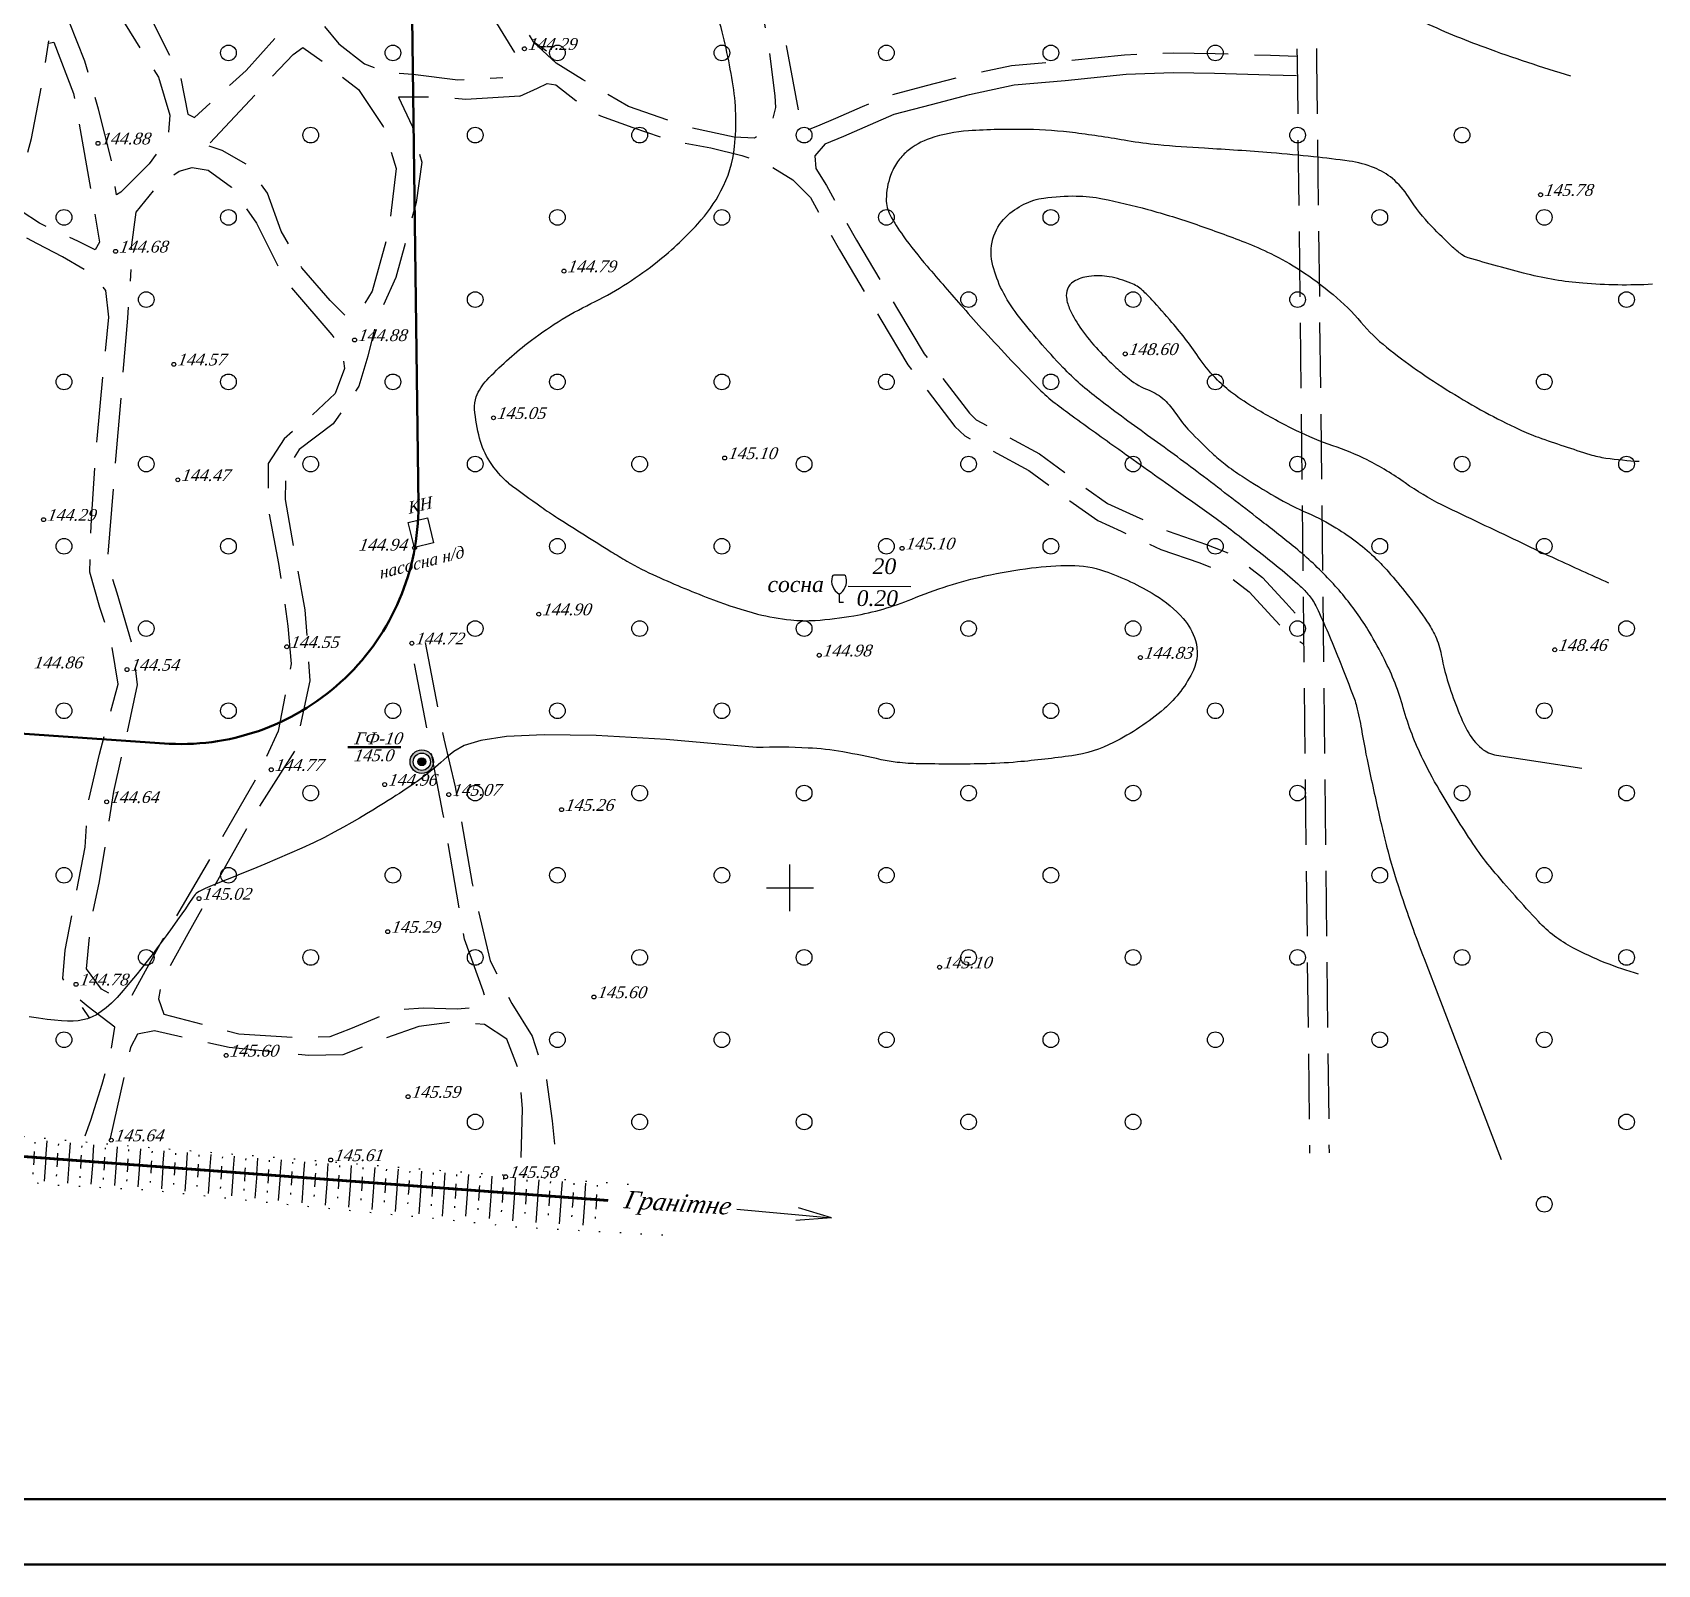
# Model space of a CAD drawing. Header units: millimetres. Extents: x 1400 to 4853, y -623 to 1865.
# Drawn here: x 2962.3 to 3086.8, y 1261.5 to 1378.8 of the extents above; entities that cross this region are included whole.
import ezdxf

# ---------------------------------------------------------------- set-up
doc = ezdxf.new("R2010")
doc.units = ezdxf.units.MM
doc.set_wipeout_variables(frame=1)
for name, pattern in [('ADOT1', [1.6, 0.1, -1.5]), ('AHIDDEN2', [3, 1.5, -1.5]), ('AHIDDEN4', [7, 5, -2])]:
    doc.linetypes.add(name, pattern=pattern)
for name, color, linetype in [('01_Завод', 7, 'Continuous'), ('CONT-MNR', 7, 'Continuous'), ('жел_дор', 7, 'Continuous'), ('кресты', 7, 'Continuous'), ('ПИКЕТЫ', 7, 'Continuous'), ('проы', 7, 'Continuous'), ('РАСТИТ', 7, 'Continuous'), ('РЕЛЬЕФ', 7, 'Continuous'), ('Скважины', 7, 'Continuous'), ('СІТУАЦІЯ', 7, 'Continuous')]:
    doc.layers.add(name, color=color, linetype=linetype)
doc.styles.add('grad', font='timesi.ttf')
doc.styles.add('universw', font='timesi.ttf', dxfattribs={"oblique": 10})

# ---------------------------------------------------------------- blocks, each defined once
blk = doc.blocks.new('372')
blk.add_circle((0, 0), 1)
blk = doc.blocks.new('368')
at = {"color": 0, "linetype": 'Continuous'}
blk.add_blockref('372', (0, 0), dxfattribs=at)
blk = doc.blocks.new('A$C232C0E02')
at = {"layer": 'СІТУАЦІЯ', "color": 0, "linetype": 'Continuous', "flags": 128}
for points in [[(0, 2.48), (9.1, 3.17)], [(24.13, 0.28), (0, 2.48), (8.41, 0)]]:
    blk.add_lwpolyline(points, dxfattribs=at)
blk = doc.blocks.new('A$C0DFD615A')
at = {"layer": 'Скважины', "linetype": 'Continuous'}
h = blk.add_hatch(color=6, dxfattribs=at)
h.paths.add_polyline_path([(-3, 0, 1), (3, 0, 1)])
h.paths.add_polyline_path([(2.2, 0, -1), (-2.2, 0, -1)], flags=16)
at = {"layer": 'Скважины', "linetype": 'Continuous', "lineweight": 50}
h = blk.add_hatch(color=6, dxfattribs=at)
edge = h.paths.add_edge_path()
edge.add_arc((0, 0), 1, 0, 360)
at = {"layer": 'Скважины', "color": 0, "linetype": 'Continuous'}
for radius in [3, 2.2, 1]:
    blk.add_circle((0, 0), radius, dxfattribs=at)
blk = doc.blocks.new('390_2')
at = {"color": 0, "linetype": 'Continuous', "lineweight": 0}
blk.add_wipeout([(0.56, -0.02), (0.56, 0.02), (0.02, 0.02), (0.02, 1.02), (0.15, 1.11), (0.31, 1.24), (0.46, 1.38), (0.62, 1.58), (0.73, 1.77), (0.84, 2), (0.9, 2.21), (0.95, 2.44), (0.96, 2.61), (0.96, 2.86), (0.94, 3.01), (0.89, 3.24), (0.86, 3.33), (0.82, 3.39), (0.77, 3.44), (0.7, 3.46), (-0.38, 3.46), (-0.69, 3.46), (-0.8, 3.42), (-0.85, 3.37), (-0.89, 3.28), (-0.93, 3.11), (-0.96, 2.93), (-0.97, 2.66), (-0.95, 2.39), (-0.91, 2.19), (-0.85, 2.03), (-0.78, 1.85), (-0.67, 1.65), (-0.56, 1.5), (-0.45, 1.37), (-0.28, 1.21), (-0.13, 1.09), (-0.02, 1.02), (-0.02, -0.02)], dxfattribs=at)
at = {"color": 0, "linetype": 'Continuous'}
blk.add_lwpolyline([(0.89, 3.12), (0.86, 3.28, 0.283123), (0.7, 3.44), (-0.69, 3.44, 0.301637), (-0.87, 3.28, 0.346308), (0, 1.03, 0.325277)], format="xyb", close=True, dxfattribs=at)
blk.add_lwpolyline([(0, 1.03), (0, 0), (0.54, 0)], dxfattribs=at)

msp = doc.modelspace()

# ---------------------------------------------------------------- linework, layer by layer
at = {"lineweight": 50}
for points in [[(3351.713, 1865.4673), (3351.713, 1261.4673), (2485.713, 1261.4673), (2485.713, 1865.4673)], [(3346.713, 1860.4673), (3346.713, 1266.4673), (2505.713, 1266.4673), (2505.713, 1860.4673)]]:
    msp.add_lwpolyline(points, close=True, dxfattribs=at)
at = {"color": 7, "linetype": 'Continuous', "lineweight": 50, "flags": 128}
msp.add_lwpolyline([(3022.8806, 1516.821), (3008.7078, 1473.7954), (2991.3424, 1385.8815), (2991.9063, 1342.6075), (2991.9063, 1342.6075, -0.42950611), (2972.8201, 1324.3423), (2896.8223, 1329.5967), (2840.9623, 1333.2267), (2758.0423, 1339.7067), (2692.7023, 1344.9267)], format="xyb", dxfattribs=at)
at = {"layer": '01_Завод', "color": 250, "linetype": 'AHIDDEN4', "flags": 128}
for points in [[(3058.2226, 1468.5847), (3058.3598, 1454.2533), (3058.5903, 1439.0532), (3058.7266, 1416.1742), (3059.0546, 1387.1029), (3059.2128, 1376.6467), (3060.1623, 1292.9921)], [(3059.7225, 1468.5991), (3059.8597, 1454.2719), (3060.0902, 1439.0691), (3060.2265, 1416.1871), (3060.5545, 1387.1228), (3060.7127, 1376.6666), (3061.6622, 1293.0091)], [(3007.2962, 1401.5716), (3007.2952, 1400.888), (3008.1357, 1399.88), (3008.8829, 1398.9839), (3010.8628, 1397.2666), (3013.0668, 1394.7839), (3015.9927, 1391.1676), (3017.6269, 1389.1477), (3018.4547, 1387.3246), (3018.962, 1385.4306), (3019.4874, 1380.8099), (3020.5904, 1375.1053), (3021.0321, 1372.6269), (3021.2091, 1371.6341), (3021.5942, 1371.3368), (3022.5061, 1371.6854), (3023.889, 1372.2804), (3025.9286, 1373.158), (3027.8673, 1373.9921), (3030.8174, 1374.7706), (3033.7614, 1375.5476), (3037.3229, 1376.3131), (3041.3069, 1376.6423), (3046.0015, 1377.1321), (3049.7094, 1377.2726), (3052.9268, 1377.2218), (3057.1819, 1377.0903), (3059.2071, 1377.0278)], [(3004.7274, 1398.6822), (3005.2335, 1399.1199), (3006.265, 1399.1514), (3008.3258, 1397.7047), (3011.1077, 1394.9044), (3015.8554, 1389.2796), (3016.7158, 1387.6105), (3017.2472, 1385.5874), (3017.7467, 1383.2786), (3018.7066, 1377.8423), (3019.197, 1373.9849), (3019.2558, 1373.0978), (3018.9586, 1371.8652), (3018.4, 1371.1996), (3017.6373, 1370.7379), (3016.0796, 1370.8131), (3012.6314, 1371.5646), (3007.9837, 1373.1597), (3004.4597, 1375.2382), (3002.4565, 1376.4876), (3000.6549, 1378.1569)], [(2999.6691, 1373.9457), (3001.0169, 1374.5778), (3001.7657, 1374.929), (3002.4336, 1374.8285), (3003.9535, 1373.634), (3005.8423, 1372.4394), (3008.3362, 1371.5546), (3011.2524, 1370.5626), (3014.2946, 1370.0074), (3016.6729, 1369.4228), (3018.5148, 1368.8135), (3020.5903, 1367.5561), (3021.9432, 1366.1957), (3024.1522, 1362.1754), (3027.3222, 1356.8575), (3029.3972, 1353.3763), (3032.985, 1348.6602), (3033.7482, 1347.9303), (3038.6686, 1345.286), (3041.8141, 1342.9472), (3043.9429, 1341.4422), (3045.7434, 1340.6214), (3048.783, 1339.2358), (3051.7609, 1338.2064), (3053.6446, 1337.4594), (3055.5479, 1335.9733), (3057.2728, 1334.091), (3058.2689, 1333.004), (3059.7199, 1331.9709)], [(3023.0706, 1370.2954), (3022.2774, 1369.3961), (3022.3351, 1368.416), (3023.1559, 1367.1035), (3025.4542, 1362.9208), (3028.6106, 1357.6255), (3030.6423, 1354.2171), (3034.1072, 1349.6625), (3034.6377, 1349.1552), (3039.4755, 1346.5553), (3042.6947, 1344.1617), (3044.6935, 1342.7485), (3046.3656, 1341.9863), (3049.3403, 1340.6302), (3052.2826, 1339.6132), (3054.3979, 1338.7743), (3056.5694, 1337.0788), (3058.3787, 1335.1044), (3059.2678, 1334.1341), (3059.6988, 1333.8272)]]:
    msp.add_lwpolyline(points, dxfattribs=at)
at = {"layer": '01_Завод', "color": 250, "linetype": 'Continuous', "flags": 128}
msp.add_lwpolyline([(3023.0706, 1370.2954), (3024.4818, 1370.9025), (3026.5215, 1371.7801), (3028.3578, 1372.5702), (3031.2001, 1373.3203), (3034.1106, 1374.0884), (3037.5432, 1374.8262), (3041.4465, 1375.1487), (3046.1078, 1375.635), (3049.726, 1375.7721), (3052.8918, 1375.7222), (3057.1356, 1375.591), (3059.1607, 1375.5285)], dxfattribs=at)
at = {"layer": 'CONT-MNR', "color": 30, "linetype": 'Continuous', "flags": 128}
for points in [[(2998.8106, 1344.3009, -0.06964728), (2997.3771, 1345.9622, -0.07851882), (2996.5893, 1347.7447, -0.04491636), (2996.2061, 1349.9816, -0.10908417), (2996.3354, 1350.9165, -0.10219152), (2997.1407, 1352.2054, -0.03644697), (3000.2708, 1355.0397, -0.05279579), (3005.1154, 1358.0602, 0.05280627), (3009.959, 1361.0801, 0.04200081), (3013.3114, 1364.1843, 0.06266107), (3015.0814, 1366.6916, 0.0962945), (3016.1227, 1370.0872, 0.06843527), (3015.968, 1375.0596, 0.02609042), (3014.8286, 1380.1565, 0.02513517)], [(3068.7092, 1379.7258, 0.02061885), (3073.5863, 1377.701, 0.01571158), (3080.1614, 1375.5159)], [(3086.4494, 1359.5407, -0.0334372), (3081.102, 1359.6227, -0.04153995), (3076.8532, 1360.3312, -0.01013853), (3072.3134, 1361.5804, -0.08540444), (3071.8088, 1361.8299, -0.03115432), (3071.1296, 1362.3926, -0.01226635), (3069.5365, 1363.9645, -0.05099758), (3067.7527, 1366.2363, 0.07892517), (3066.5158, 1367.643, 0.07725222), (3065.1386, 1368.4644, 0.06181275), (3063.2062, 1368.9788, 0.00768782), (3060.4798, 1369.3111, 0.00645613), (3057.2234, 1369.6148, 0.00606072), (3052.1094, 1369.963, -0.00873048), (3048.5605, 1370.2236, -0.02080276), (3046.2226, 1370.5349, 0.01215347), (3042.2318, 1371.1367, 0.02651749), (3038.564, 1371.4025, 0.02151609), (3034.0341, 1371.2951, 0.06435674), (3031.116, 1370.7179, 0.09368228), (3029.325, 1369.7146, 0.06876832), (3028.6009, 1368.9152, 0.06310325), (3028.0662, 1367.8695, 0.08454276), (3027.7402, 1366.0571, 0.12632339), (3028.0382, 1364.8502, 0.03298359), (3029.0342, 1363.2592, 0.0209256), (3030.8635, 1360.9363, 0.00284375), (3033.6227, 1357.7561, 0.00489107), (3035.2554, 1355.9321, 0.00973775), (3039.433, 1351.5311, 0.03590122), (3040.6716, 1350.4443, 0.00508568), (3041.9744, 1349.4779, 0.00187037), (3045.5527, 1346.8999, 0.00198646), (3049.9517, 1343.7817, -0.00302757), (3052.8337, 1341.7299, -0.00976985), (3054.3236, 1340.6106, -0.00402909), (3057.8597, 1337.7982, -0.01586152), (3059.4589, 1336.419, -0.03455133), (3060.1262, 1335.7145, -0.06248369), (3060.7045, 1334.8012, -0.01558716), (3062.4193, 1330.8392, -0.00480288), (3063.6071, 1327.7558, -0.02812997), (3063.7749, 1327.2167, -0.01990761), (3064.1414, 1325.4611, 0.01139489), (3064.7292, 1322.3842, 0.00306322), (3065.6484, 1318.2284, 0.00734885), (3066.0676, 1316.5044, 0.01718517), (3067.084, 1313.0677, 0.01118858), (3068.9418, 1307.887), (3072.7104, 1298.0744), (3074.8528, 1292.4961)], [(3085.3768, 1306.693, -0.05150787), (3080.3412, 1308.7119, -0.08431928), (3077.6962, 1310.733, -0.01175182), (3074.1752, 1314.6945, -0.02823414), (3072.8452, 1316.4563, -0.0131173), (3070.3175, 1320.4528, -0.02043238), (3068.8701, 1323.1222, -0.04520728), (3067.3517, 1327.0881, 0.04822573), (3065.9056, 1330.7982, 0.01685176), (3064.7528, 1332.8996, 0.02256978), (3063.771, 1334.3963, 0.03406131), (3061.5508, 1337.0656, 0.03303946), (3058.9146, 1339.4864, 0.00430894), (3056.3559, 1341.506, 0.00258497), (3052.0447, 1344.8133, 0.00675253), (3048.0147, 1347.787, -0.00682179), (3044.026, 1350.731, -0.03895695), (3041.2781, 1353.1772, -0.02671507), (3037.7752, 1357.2349, -0.04874599), (3036.6137, 1359.0822, -0.05291657), (3035.9087, 1360.9656, -0.1287571), (3035.9163, 1363.0187, -0.13618768), (3036.9003, 1364.6963, -0.07669796), (3038.2913, 1365.682, -0.0819724), (3039.8167, 1366.1536, -0.03732213), (3042.3008, 1366.3069, -0.04605744), (3044.3079, 1366.0953, -0.01759749), (3047.7685, 1365.2767, -0.01585236), (3051.5405, 1364.1134, -0.01057616), (3055.2093, 1362.7658, -0.01905387), (3057.1983, 1361.8983, -0.03318605), (3059.4492, 1360.6223, -0.0272605), (3061.9812, 1358.7505, -0.0453873), (3064.1021, 1356.6449, 0.0494738), (3066.0642, 1354.7284, 0.0156871), (3068.3733, 1352.9969, 0.01459189), (3070.9637, 1351.2892, 0.01384068), (3073.6095, 1349.7532, 0.01450472), (3076.2132, 1348.4329, 0.02488203), (3077.7036, 1347.8193, 0.0096669), (3081.6377, 1346.5093, 0.04117724), (3082.8735, 1346.2331, 0.02028372), (3085.429, 1345.9846)], [(3083.0959, 1336.658, -0.00209778), (3079.0184, 1338.5034, -0.00393153), (3076.8548, 1339.5143, -0.00038967), (3071.1299, 1342.2495, -0.00265862), (3070.2933, 1342.6555, -0.04051138), (3067.5028, 1344.321, 0.03851505), (3064.5751, 1346.0843, 0.03526664), (3061.9552, 1347.1753, -0.033283), (3059.175, 1348.3202, -0.00967345), (3057.5639, 1349.1518, -0.01012637), (3056.0574, 1350.0066, -0.0263262), (3054.2758, 1351.1969, -0.0366108), (3053.1115, 1352.2075, -0.04510814), (3051.7995, 1353.7887, 0.02589005), (3049.624, 1356.6255, 0.00916841), (3048.0852, 1358.3647, 0.02135755), (3047.3801, 1359.0699, 0.08861431), (3046.4842, 1359.639, 0.05426617), (3044.8269, 1360.117, 0.03864018), (3044.0906, 1360.1872, 0.03392218), (3043.2494, 1360.1451, 0.10662097), (3042.0993, 1359.7509, 0.17283448), (3041.6156, 1359.1598, 0.1181011), (3041.5463, 1358.5227, 0.07912007), (3041.8128, 1357.6115, 0.0421535), (3042.7004, 1356.0853, 0.03670406), (3043.9818, 1354.5149, 0.01465205), (3045.3289, 1353.1723, 0.02068979), (3046.3479, 1352.291, 0.07742577), (3047.8757, 1351.422, -0.09844562), (3049.0521, 1350.6864, -0.05991289), (3049.9267, 1349.6396, 0.04748046), (3050.9957, 1348.2936, 0.01296377), (3052.6959, 1346.6158, 0.02348126), (3053.6999, 1345.76, 0.02123182), (3055.0034, 1344.8363, 0.01142982), (3057.5308, 1343.2827, 0.02941003), (3060.0634, 1341.9978, -0.03477718), (3062.1941, 1340.8879, -0.02703834), (3063.8618, 1339.7376, -0.0296279), (3065.2554, 1338.5224, -0.01898951), (3066.1936, 1337.5283, -0.01143565), (3067.6478, 1335.7863, -0.01981374), (3069.1816, 1333.6965, -0.04044609), (3069.8053, 1332.5884, -0.06228374), (3070.256, 1331.1687, 0.03519889), (3070.915, 1328.6237, 0.01605974), (3071.6642, 1326.6079, 0.02491647), (3072.2521, 1325.352, 0.09595118), (3073.3575, 1323.9821, 0.1382782), (3074.4809, 1323.4726), (3077.6847, 1322.9854), (3081.0269, 1322.4771)], [(2998.8106, 1344.3009, 0.00610702), (3001.2995, 1342.4975, 0.01212527), (3002.5855, 1341.6354, 0.00220997), (3006.6776, 1339.0589, 0.00768861), (3007.8683, 1338.3418, 0.02625949), (3010.1462, 1337.1726, 0.01423819), (3014.5058, 1335.364, 0.02776131), (3017.8885, 1334.2832, 0.03834977), (3020.4207, 1333.83, 0.04145013), (3022.3049, 1333.7969, 0.02629357), (3025.252, 1334.1458, 0.05581818), (3029.6951, 1335.4328, -0.04395547), (3035.2904, 1337.1981, -0.02375904), (3038.8599, 1337.8118, -0.02864617), (3041.8581, 1338.0083, -0.08636969), (3044.4689, 1337.576, -0.05304688), (3048.3448, 1335.7397, -0.07469913), (3050.4848, 1333.9462, -0.10846725), (3051.426, 1332.2559, -0.18253839), (3051.2688, 1329.9869, -0.10908001), (3049.0205, 1327.0144, -0.05911236), (3045.1458, 1324.4321, -0.08268982), (3041.96, 1323.4299, -0.01229287), (3037.7976, 1322.9484, -0.01886327), (3035.0702, 1322.8041, -0.00816894), (3030.2518, 1322.8098, -0.02349456), (3028.5791, 1322.9179, -0.02758084), (3027.3509, 1323.1244, 0.01149193), (3024.4225, 1323.7144, 0.03104065), (3021.7609, 1324.0185, 0.02100764), (3017.8048, 1324.0568)]]:
    msp.add_lwpolyline(points, format="xyb", dxfattribs=at)
msp.add_lwpolyline([(3017.8048, 1324.0568), (3010.8837, 1324.6699), (3005.5292, 1324.98), (3001.5232, 1325.0376), (2998.6475, 1324.8932), (2996.6841, 1324.5973), (2995.4147, 1324.2004), (2994.6214, 1323.753), (2994.086, 1323.3056), (2993.6262, 1322.8994), (2993.2028, 1322.5389), (2992.8123, 1322.2192), (2992.4514, 1321.9353), (2992.1167, 1321.6825), (2991.8047, 1321.4559), (2991.5121, 1321.2507), (2991.2355, 1321.0619), (2990.9707, 1320.8846), (2990.711, 1320.7138), (2990.4489, 1320.5443), (2990.1771, 1320.371), (2989.8879, 1320.1886), (2989.5741, 1319.992), (2989.2282, 1319.7761), (2988.8426, 1319.5357), (2988.4108, 1319.2669), (2987.9296, 1318.9709), (2987.3963, 1318.6504), (2986.8086, 1318.3077), (2986.1641, 1317.9455), (2985.4602, 1317.5662), (2984.6944, 1317.1723), (2983.8644, 1316.7664), (2982.9722, 1316.3518), (2982.0376, 1315.9351), (2981.0851, 1315.5238), (2980.1391, 1315.1252), (2979.224, 1314.7467), (2978.3641, 1314.3959), (2977.584, 1314.0802), (2976.9079, 1313.8069), (2976.3537, 1313.5811), (2975.9128, 1313.3979), (2975.5698, 1313.25), (2975.3094, 1313.1301), (2975.1165, 1313.031), (2974.9757, 1312.9454), (2974.8717, 1312.8659), (2974.7892, 1312.7853), (2974.7138, 1312.6956), (2974.6339, 1312.5857), (2974.5386, 1312.4439), (2974.4172, 1312.2586), (2974.2587, 1312.0179), (2974.0525, 1311.7101), (2973.7876, 1311.3235), (2973.4532, 1310.8464), (2973.0431, 1310.2729), (2972.569, 1309.6215), (2972.0469, 1308.9164), (2971.4932, 1308.1818), (2970.9239, 1307.4422), (2970.3554, 1306.7217), (2969.8038, 1306.0446), (2969.2852, 1305.4354), (2968.812, 1304.9128), (2968.38, 1304.4747), (2967.9812, 1304.1132), (2967.6075, 1303.8208), (2967.2511, 1303.5898), (2966.9038, 1303.4124), (2966.5575, 1303.2811), (2966.2044, 1303.1882), (2965.8361, 1303.1269), (2965.4437, 1303.0948), (2965.0182, 1303.0902), (2964.5505, 1303.1117), (2964.0315, 1303.1576), (2963.4521, 1303.2264), (2962.8034, 1303.3165), (2962.0761, 1303.4264)], dxfattribs=at)
at = {"layer": 'CONT-MNR', "color": 30, "linetype": 'Continuous', "elevation": 43.5, "flags": 128}
msp.add_lwpolyline([(2966.7038, 1303.3366), (2966.1757, 1304.1272)], dxfattribs=at)
at = {"layer": 'жел_дор', "color": 7, "linetype": 'Continuous', "const_width": 0.21, "flags": 128}
msp.add_lwpolyline([(2545.1769, 1324.5688), (2568.6355, 1322.6922), (2598.6475, 1320.5455), (2656.7669, 1316.1857), (2693.7945, 1313.3511), (2746.2355, 1309.4923), (2810.4293, 1304.4394), (2873.3997, 1299.6198), (2917.8524, 1296.1617), (2955.541, 1293.183), (2979.0492, 1291.4119), (3006.4384, 1289.3544)], dxfattribs=at)
at = {"layer": 'кресты', "color": 3, "linetype": 'Continuous'}
for p, q in [((3020.3623, 1311.5067), (3020.3623, 1315.1067)), ((3018.5623, 1313.3067), (3022.1623, 1313.3067))]:
    msp.add_line(p, q, dxfattribs=at)
at = {"layer": 'ПИКЕТЫ', "color": 7, "linetype": 'Continuous'}
for centre in [(3000.0211, 1377.5889), (2967.357, 1370.345), (3077.869, 1366.4026), (2968.7028, 1362.0656), (3003.051, 1360.5539), (2987.0109, 1355.2774), (2973.1665, 1353.4146), (3046.0511, 1354.2099), (2997.6552, 1349.315), (3015.3634, 1346.2372), (2973.4734, 1344.5612), (2963.1861, 1341.5092), (2991.6049, 1339.3577), (3028.9558, 1339.3181), (3001.1213, 1334.2728), (2991.3995, 1332.0424), (2981.8171, 1331.7721), (3022.607, 1331.1228), (3047.2119, 1330.9477), (3078.9527, 1331.5441), (2969.5776, 1330.0255), (2980.6289, 1322.3559), (2989.3157, 1321.218), (2968.0205, 1319.8931), (2994.2272, 1320.4482), (3002.8658, 1319.2919), (2975.0945, 1312.485), (2989.5533, 1309.9484), (3031.8252, 1307.2249), (2965.6737, 1305.9148), (3005.3471, 1304.941), (2977.1753, 1300.4679), (2991.1137, 1297.3093), (2968.3726, 1293.9765), (2985.178, 1292.4565), (2998.5844, 1291.17)]:
    msp.add_circle(centre, 0.15, dxfattribs=at)
at = {"layer": 'РАСТИТ', "color": 7}
msp.add_lwpolyline([(3024.8341, 1336.4106), (3029.6259, 1336.3851)], dxfattribs=at)
at = {"layer": 'РЕЛЬЕФ', "color": 7, "linetype": 'Continuous'}
for p, q in [((2962.5411, 1293.7107), (2962.5501, 1293.8304)), ((2963.3595, 1292.594), (2963.4604, 1293.932)), ((2964.3353, 1293.5651), (2964.3443, 1293.6848)), ((2965.1545, 1292.4587), (2965.253, 1293.7664)), ((2966.1296, 1293.4221), (2966.1386, 1293.5418)), ((2966.9494, 1292.3235), (2967.0465, 1293.6121)), ((2968.7443, 1292.1883), (2968.84, 1293.4578)), ((2962.4621, 1292.6616), (2962.4186, 1292.0848)), ((2962.4621, 1292.6616), (2962.496, 1293.1124)), ((2963.3595, 1292.594), (2963.2276, 1290.843)), ((2964.257, 1292.5264), (2964.2125, 1291.9358)), ((2964.257, 1292.5264), (2964.2902, 1292.9668)), ((2965.1545, 1292.4587), (2965.0214, 1290.6924)), ((2966.0519, 1292.3911), (2966.008, 1291.8082)), ((2966.0519, 1292.3911), (2966.0845, 1292.8238)), ((2966.9494, 1292.3235), (2966.819, 1290.5923)), ((2967.8469, 1292.2559), (2967.8038, 1291.6847)), ((2967.8469, 1292.2559), (2967.879, 1292.6822)), ((2967.9241, 1293.2805), (2967.9331, 1293.4002)), ((2968.7443, 1292.1883), (2968.6166, 1290.4921)), ((2969.6418, 1292.1207), (2969.6734, 1292.5406)), ((2969.7185, 1293.1389), (2969.7275, 1293.2586)), ((2970.5393, 1292.053), (2970.6339, 1293.3086)), ((2971.4367, 1291.9854), (2971.4682, 1292.4029)), ((2971.5133, 1293.0012), (2971.5223, 1293.1208)), ((2972.3342, 1291.9178), (2972.4283, 1293.1669)), ((2973.2317, 1291.8502), (2973.263, 1292.2655)), ((2973.308, 1292.8638), (2973.3171, 1292.9834)), ((2974.1291, 1291.7826), (2974.2228, 1293.0252)), ((2975.1028, 1292.7264), (2975.1118, 1292.8461)), ((2975.9241, 1291.6474), (2976.0172, 1292.8835)), ((2976.8976, 1292.589), (2976.9066, 1292.7087)), ((2977.719, 1291.5121), (2977.8116, 1292.7418)), ((2978.6923, 1292.4516), (2978.7014, 1292.5713)), ((2979.5139, 1291.377), (2979.6058, 1292.6001)), ((2980.4869, 1292.3145), (2980.4959, 1292.4341)), ((2981.3089, 1291.2422), (2981.4003, 1292.4585)), ((2982.2817, 1292.1774), (2982.2907, 1292.297)), ((2983.1039, 1291.1073), (2983.1947, 1292.3168)), ((2984.0765, 1292.0402), (2984.0855, 1292.1599)), ((2984.8988, 1290.9725), (2984.9892, 1292.1752)), ((2962.3735, 1291.4865), (2962.3645, 1291.3669)), ((2964.1674, 1291.3375), (2964.1584, 1291.2178)), ((2965.9629, 1291.2099), (2965.9539, 1291.0902)), ((2967.7588, 1291.0864), (2967.7497, 1290.9667)), ((2969.5546, 1290.9628), (2969.5456, 1290.8432)), ((2969.6418, 1292.1207), (2969.5997, 1291.5611)), ((2970.5393, 1292.053), (2970.4141, 1290.392)), ((2971.4367, 1291.9854), (2971.3955, 1291.4376)), ((2972.3342, 1291.9178), (2972.2088, 1290.2533)), ((2973.2317, 1291.8502), (2973.1893, 1291.2876)), ((2974.1291, 1291.7826), (2974.0002, 1290.0714)), ((2975.0266, 1291.715), (2974.983, 1291.1368)), ((2975.0266, 1291.715), (2975.0577, 1292.1281)), ((2975.9241, 1291.6474), (2975.7916, 1289.8894)), ((2976.8215, 1291.5797), (2976.7768, 1290.986)), ((2976.8215, 1291.5797), (2976.8525, 1291.9907)), ((2977.719, 1291.5121), (2977.583, 1289.7075)), ((2978.6165, 1291.4445), (2978.5706, 1290.8352)), ((2978.6165, 1291.4445), (2978.6473, 1291.8533)), ((2979.5139, 1291.377), (2979.3749, 1289.5255)), ((2980.4114, 1291.3096), (2980.3645, 1290.6846)), ((2980.4114, 1291.3096), (2980.442, 1291.7162)), ((2981.3089, 1291.2422), (2981.1663, 1289.3436)), ((2982.2064, 1291.1747), (2982.1583, 1290.534)), ((2982.2064, 1291.1747), (2982.2368, 1291.579)), ((2983.1039, 1291.1073), (2982.9582, 1289.1688)), ((2984.0013, 1291.0399), (2983.9524, 1290.3884)), ((2984.0013, 1291.0399), (2984.0315, 1291.4419)), ((2984.8988, 1290.9725), (2984.7508, 1289.0017)), ((2985.7963, 1290.905), (2985.8263, 1291.3048)), ((2985.8713, 1291.9031), (2985.8803, 1292.0228)), ((2986.6938, 1290.8376), (2986.7836, 1292.0335)), ((2987.5913, 1290.7702), (2987.6211, 1291.1677)), ((2987.6661, 1291.766), (2987.6751, 1291.8857)), ((2988.4887, 1290.7028), (2988.5781, 1291.8919)), ((2989.3862, 1290.6354), (2989.4159, 1291.0306)), ((2989.4609, 1291.6289), (2989.4699, 1291.7486)), ((2990.2837, 1290.5679), (2990.3725, 1291.7502)), ((2991.2557, 1291.4918), (2991.2646, 1291.6115)), ((2992.0787, 1290.4331), (2992.1672, 1291.6112)), ((2993.0506, 1291.3571), (2993.0596, 1291.4767)), ((2993.8736, 1290.2983), (2993.9623, 1291.4787)), ((2994.8456, 1291.223), (2994.8546, 1291.3427)), ((2995.6686, 1290.1634), (2995.7574, 1291.3462)), ((2996.6407, 1291.089), (2996.6497, 1291.2086)), ((2997.4636, 1290.0286), (2997.5526, 1291.2137)), ((2998.4357, 1290.9549), (2998.4447, 1291.0746)), ((2999.2585, 1289.8937), (2999.3477, 1291.0812)), ((3000.2307, 1290.8209), (3000.2397, 1290.9405)), ((3001.0535, 1289.7589), (3001.1429, 1290.9488)), ((2971.3504, 1290.8393), (2971.3414, 1290.7196)), ((2973.1442, 1290.6893), (2973.1352, 1290.5696)), ((2974.938, 1290.5385), (2974.929, 1290.4188)), ((2976.7317, 1290.3877), (2976.7227, 1290.268)), ((2978.5255, 1290.2369), (2978.5165, 1290.1172)), ((2980.3195, 1290.0863), (2980.3105, 1289.9666)), ((2982.1133, 1289.9357), (2982.1043, 1289.8161)), ((2983.9075, 1289.79), (2983.8985, 1289.6704)), ((2985.7963, 1290.905), (2985.7466, 1290.2428)), ((2986.6938, 1290.8376), (2986.5433, 1288.8346)), ((2987.5913, 1290.7702), (2987.5407, 1290.0972)), ((2988.4887, 1290.7028), (2988.3359, 1288.6675)), ((2989.3862, 1290.6354), (2989.3349, 1289.9516)), ((2990.2837, 1290.5679), (2990.1284, 1288.5004)), ((2991.1812, 1290.5005), (2991.129, 1289.806)), ((2991.1812, 1290.5005), (2991.2107, 1290.8935)), ((2992.0787, 1290.4331), (2991.9209, 1288.3333)), ((2992.9762, 1290.3657), (2992.9232, 1289.6604)), ((2992.9762, 1290.3657), (2993.0057, 1290.7588)), ((2993.8736, 1290.2983), (2993.7134, 1288.1648)), ((2994.7711, 1290.2308), (2994.7171, 1289.512)), ((2994.7711, 1290.2308), (2994.8007, 1290.6247)), ((2995.6686, 1290.1634), (2995.5181, 1288.1602)), ((2996.5661, 1290.096), (2996.5109, 1289.3616)), ((2996.5661, 1290.096), (2996.5957, 1290.4907)), ((2997.4636, 1290.0286), (2997.3092, 1287.9737)), ((2998.361, 1289.9612), (2998.3047, 1289.2113)), ((2998.361, 1289.9612), (2998.3907, 1290.3566)), ((2999.2585, 1289.8937), (2999.1003, 1287.7873)), ((3000.156, 1289.8263), (3000.099, 1289.0681)), ((3000.156, 1289.8263), (3000.1858, 1290.2225)), ((3001.0535, 1289.7589), (3000.8965, 1287.669)), ((3001.951, 1289.6915), (3001.8948, 1288.9444)), ((3001.951, 1289.6915), (3001.9808, 1290.0885)), ((3002.0257, 1290.6868), (3002.0347, 1290.8065)), ((3002.8484, 1289.6241), (3002.938, 1290.8163)), ((3003.7459, 1289.5566), (3003.7758, 1289.9544)), ((3003.8207, 1290.5528), (3003.8297, 1290.6724)), ((3004.6434, 1289.4892), (3004.7331, 1290.6838)), ((3005.5409, 1289.4218), (3005.5708, 1289.8204)), ((3005.6158, 1290.4187), (3005.6248, 1290.5384)), ((2985.7016, 1289.6444), (2985.6926, 1289.5248)), ((2987.4958, 1289.4988), (2987.4868, 1289.3792)), ((2989.2899, 1289.3533), (2989.2809, 1289.2336)), ((2991.0841, 1289.2077), (2991.0751, 1289.088)), ((2992.8782, 1289.0621), (2992.8692, 1288.9424)), ((2994.6722, 1288.9136), (2994.6632, 1288.794)), ((2996.466, 1288.7633), (2996.457, 1288.6437)), ((2998.2598, 1288.613), (2998.2508, 1288.4933)), ((3000.0541, 1288.4698), (3000.0451, 1288.3502)), ((3002.8484, 1289.6241), (3002.6942, 1287.5713)), ((3003.7459, 1289.5566), (3003.6906, 1288.8207)), ((3004.6434, 1289.4892), (3004.492, 1287.4736)), ((3005.5409, 1289.4218), (3005.4864, 1288.697)), ((3001.8499, 1288.3461), (3001.8409, 1288.2265)), ((3003.6457, 1288.2224), (3003.6367, 1288.1028)), ((3005.4415, 1288.0987), (3005.4325, 1287.979))]:
    msp.add_line(p, q, dxfattribs=at)
at = {"layer": 'РЕЛЬЕФ', "color": 7, "linetype": 'ADOT1', "flags": 128}
for points in [[(3007.9891, 1290.5775), (2991.6685, 1291.7795), (2969.915, 1293.506), (2964.8625, 1293.9467), (2963.6194, 1294.0669), (2946.4367, 1295.6697), (2929.4946, 1296.8717), (2912.4322, 1298.1139), (2895.3297, 1299.356), (2878.1871, 1300.9988), (2861.3252, 1302.0807), (2844.1826, 1303.3228), (2827.04, 1304.7653), (2809.9776, 1306.1276), (2792.9152, 1307.4098), (2775.8528, 1308.692), (2758.7904, 1309.9742), (2741.728, 1311.2564), (2726.1178, 1312.4143), (2689.7088, 1315.1919), (2661.6254, 1317.5387), (2643.9426, 1318.7823), (2629.4235, 1319.561), (2618.2711, 1320.1374), (2596.8338, 1321.6766), (2582.1563, 1322.8934), (2562.8361, 1325.0216), (2554.2341, 1325.5276), (2544.7482, 1326.2321)], [(2544.8377, 1323.3125), (2553.7482, 1322.3276), (2567.7055, 1321.0669), (2575.9064, 1320.3971), (2584.7244, 1319.9204), (2596.7104, 1319.1719), (2610.4178, 1318.1849), (2619.6043, 1317.6333), (2632.5216, 1316.5277), (2640.7619, 1315.9367), (2651.3935, 1315.1072), (2661.0927, 1314.4374), (2673.0657, 1313.5242), (2682.4494, 1312.6969), (2694.1036, 1311.8267), (2704.473, 1310.9206), (2714.2742, 1309.9321), (2724.407, 1309.223), (2735.9037, 1308.6281), (2745.6817, 1307.6825), (2754.4564, 1306.8926), (2762.0265, 1306.1835), (2778.8087, 1304.6815), (2785.3931, 1304.1693), (2795.9881, 1303.3777), (2806.1209, 1302.7868), (2816.008, 1301.9904), (2827.7927, 1300.9828), (2838.0932, 1300.1621), (2845.2775, 1299.7214), (2854.4153, 1298.9027), (2861.0954, 1298.5249), (2871.2108, 1298.0194), (2877.1346, 1297.5157), (2885.8914, 1297.1476), (2893.096, 1296.7131), (2901.3436, 1295.9365), (2907.0576, 1295.6882), (2912.3368, 1294.7883), (2921.0823, 1294.1675), (2927.7279, 1293.702), (2934.61, 1293.1711), (2941.1314, 1292.5505), (2945.5722, 1292.1161), (2950.3406, 1291.8035), (2958.8495, 1291.0898), (2964.3947, 1290.5289), (2971.3509, 1290.1566), (2982.0794, 1289.0356), (2993.5215, 1287.9459), (2999.4839, 1287.3253), (3010.9921, 1286.6997)]]:
    msp.add_lwpolyline(points, dxfattribs=at)
at = {"layer": 'Скважины', "color": 0, "linetype": 'Continuous', "lineweight": 50}
msp.add_line((2986.4844, 1324.0837), (2990.5633, 1324.0837), dxfattribs=at)
at = {"layer": 'СІТУАЦІЯ', "color": 7}
for p, q in [((2991.6034, 1339.3517), (2991.124, 1341.3023)), ((2991.1251, 1341.2948), (2992.5921, 1341.6554)), ((2992.5921, 1341.6554), (2993.0611, 1339.747)), ((2993.0611, 1339.747), (2991.5906, 1339.3856))]:
    msp.add_line(p, q, dxfattribs=at)
at = {"layer": 'СІТУАЦІЯ', "color": 7, "linetype": 'AHIDDEN4', "flags": 128}
for points in [[(3004.7274, 1398.6822), (2998.196, 1393.0794), (2992.897, 1387.3535), (2994.6781, 1384.991), (2997.1428, 1382.8361), (2999.361, 1380.4965), (3000.6549, 1378.1569), (3001.7024, 1377.418)], [(2962.5331, 1386.4332), (2966.2131, 1383.5439), (2969.4332, 1379.4727), (2971.9961, 1375.4015), (2972.8504, 1372.5122), (2972.719, 1370.7393), (2971.2733, 1368.7693), (2969.1046, 1366.6024), (2968.7761, 1366.4054), (2968.3818, 1369.032), (2967.396, 1372.9719), (2966.3446, 1376.6491), (2965.1617, 1379.604), (2964.0445, 1382.4276), (2962.4673, 1386.4989)], [(2999.2994, 1377.2949), (2997.6973, 1379.8808), (2995.664, 1381.851), (2993.5074, 1383.698), (2991.5357, 1385.2988), (2990.9812, 1385.5451), (2984.5114, 1379.5114), (2985.8054, 1377.9721), (2987.7771, 1376.4329), (2989.3175, 1375.8172), (2991.4741, 1375.6325), (2994.9246, 1375.2016), (2998.3751, 1375.3863)], [(2963.5845, 1378.0281), (2963.9788, 1378.0937), (2965.4903, 1374.1538), (2966.8046, 1366.7337), (2967.4617, 1362.7718), (2967.1331, 1362.1808), (2965.8188, 1362.8374), (2962.8616, 1364.2164), (2961.4815, 1365.1357), (2961.0215, 1366.1207), (2962.2701, 1370.7172), (2963.2559, 1375.9048), (2963.5844, 1378.2031)], [(2975.939, 1370.3889), (2979.8162, 1374.5258), (2982.3134, 1377.1524), (2983.0363, 1377.6777), (2984.5478, 1376.6271), (2987.3078, 1374.4601), (2989.2136, 1371.6366), (2990.1993, 1368.419), (2989.6079, 1363.5597), (2988.3593, 1359.0289), (2987.3078, 1357.3216), (2986.3221, 1357.1246), (2985.1392, 1358.3065), (2982.9706, 1360.8018), (2981.3934, 1363.6254), (2980.342, 1366.5147), (2978.8305, 1368.6816), (2976.859, 1369.7979), (2975.8733, 1370.1263)], [(2999.6691, 1373.9457), (2995.5408, 1373.6994), (2993.4459, 1373.8841), (2990.3651, 1373.8841), (2991.4125, 1371.6677), (2992.1519, 1368.8971), (2991.7206, 1365.8186), (2990.1768, 1360.0702), (2988.7596, 1356.9917), (2988.0202, 1354.0364), (2987.3364, 1351.7399), (2985.3647, 1348.8462), (2982.7768, 1346.876), (2981.7293, 1345.3367), (2981.6843, 1343.0471), (2982.5555, 1338.1501), (2983.209, 1334.6134), (2983.5906, 1329.153), (2982.4471, 1323.8207), (2979.5611, 1319.3045), (2974.2453, 1309.7942), (2972.2572, 1306.2322), (2971.983, 1304.7937), (2972.3943, 1303.6292), (2978.1528, 1302.1222), (2982.4031, 1301.8482), (2985.1452, 1301.9167), (2986.7219, 1302.5332), (2988.5729, 1303.2867), (2990.0125, 1303.9717), (2992.2747, 1304.1087), (2994.8797, 1304.0402), (2996.7992, 1304.1772), (2997.0734, 1304.6567), (2996.8678, 1305.4102), (2995.4282, 1309.3832), (2993.7829, 1319.0417), (2991.3123, 1331.9557)], [(2966.3819, 1294.3186), (2966.8139, 1295.5056), (2967.6778, 1298.2572), (2968.3797, 1300.9549), (2968.6497, 1302.6274), (2966.5979, 1304.1921), (2965.41, 1305.2172), (2964.6559, 1306.3553), (2964.8422, 1308.5354), (2965.4542, 1311.6727), (2966.362, 1316.4168), (2966.6172, 1319.9439), (2967.4677, 1323.556), (2968.9114, 1328.9218), (2968.3681, 1332.1788), (2967.4989, 1334.7844), (2966.7384, 1337.4986), (2966.847, 1341.5155), (2967.2816, 1347.7038), (2968.1818, 1357.0359), (2967.9676, 1359.0688), (2966.7362, 1360.4063), (2964.6481, 1361.6368), (2962.7206, 1362.6533), (2959.9901, 1364.0442), (2958.598, 1362.4393), (2956.7777, 1361.5298), (2954.2613, 1361.7438), (2888.3818, 1368.4478)], [(2969.8932, 1362.1808), (2970.2874, 1365.07), (2971.6675, 1366.7773), (2973.5732, 1368.222), (2974.559, 1368.4846), (2975.8076, 1368.2876), (2977.5819, 1366.9743), (2979.4877, 1364.2164), (2981.6563, 1359.8825), (2985.2707, 1355.6799), (2986.0507, 1354.4469), (2986.245, 1353.0878), (2985.5326, 1351.1787), (2983.6543, 1349.4314), (2981.6142, 1347.7164), (2980.3822, 1345.8205), (2980.3822, 1342.3258), (2981.1918, 1338.1516), (2981.9061, 1333.3459), (2982.1652, 1330.466), (2981.1597, 1325.3064), (2979.5081, 1321.747), (2976.2714, 1316.1123), (2972.1306, 1309.0266), (2969.9049, 1304.9924), (2969.1776, 1304.7158), (2967.6248, 1305.5433), (2966.4861, 1307.0949), (2966.7966, 1310.6119), (2967.4707, 1313.7972), (2967.9366, 1316.5901), (2968.5577, 1320.676), (2969.5411, 1324.917), (2970.3693, 1328.8478), (2970.1105, 1331.4855), (2968.8165, 1335.8817), (2968.0867, 1338.1417), (2968.5525, 1343.9861), (2969.6396, 1356.9455), (2969.8984, 1360.6694)], [(2992.4271, 1332.0907), (2993.8459, 1324.7321), (2994.7242, 1321.0528), (2996.0148, 1313.6414), (2997.3866, 1307.7264), (2999.0604, 1304.4353), (3000.6263, 1301.9534), (3001.7062, 1298.6083), (3002.1424, 1295.4507), (3002.4664, 1292.2675)], [(2999.7666, 1292.6452), (2999.8746, 1296.3679), (2999.6587, 1299.1735), (2998.6867, 1301.7093), (2996.9589, 1302.8423), (2994.4212, 1303.0042), (2991.9374, 1302.6804), (2989.2916, 1301.7632), (2986.106, 1300.5223), (2983.5142, 1300.4684), (2977.4128, 1301.0618), (2974.2811, 1301.7632), (2971.6893, 1302.3567), (2970.3935, 1302.087), (2969.8376, 1301.0628), (2968.2718, 1293.9949)]]:
    msp.add_lwpolyline(points, dxfattribs=at)
msp.add_lwpolyline([(2985.8622, 1383.4126), (2980.6049, 1384.2663), (2977.1877, 1385.4482), (2973.639, 1386.6959), (2970.1561, 1387.8122), (2966.936, 1388.3375), (2963.9788, 1388.7971), (2962.6645, 1388.9285), (2962.5331, 1388.4032), (2964.0445, 1387.5495), (2967.6589, 1384.2663), (2971.2733, 1380.195), (2973.7047, 1375.3358), (2974.2305, 1372.5779), (2974.7562, 1372.3152), (2978.6992, 1375.9268), (2981.6564, 1379.21), (2984.2193, 1381.6397), (2985.5993, 1382.953)], close=True, dxfattribs=at)

# ---------------------------------------------------------------- block references
at = {"layer": 'проы', "color": 0, "linetype": 'Continuous', "lineweight": 50, "xscale": 0.3, "yscale": 0.3, "zscale": 0.3}
msp.add_blockref('A$C0DFD615A', (2992.1623, 1322.9667), dxfattribs=at)
at = {"layer": 'РАСТИТ', "color": 7, "linetype": 'Continuous', "xscale": 0.6, "yscale": 0.6, "zscale": 0.6}
for p in [(2977.3507, 1377.27), (2989.9507, 1377.27), (3002.5507, 1377.27), (3015.1507, 1377.27), (3027.7507, 1377.27), (3040.3507, 1377.27), (3052.9507, 1377.27), (2983.6507, 1370.97), (2996.2507, 1370.97), (3008.8507, 1370.97), (3021.4507, 1370.97), (3059.2507, 1370.97), (3071.8507, 1370.97), (2964.7507, 1364.67), (2977.3507, 1364.67), (3002.5507, 1364.67), (3002.5507, 1364.67), (3015.1507, 1364.67), (3027.7507, 1364.67), (3040.3507, 1364.67), (3065.5507, 1364.67), (3078.1507, 1364.67), (2971.0507, 1358.37), (2996.2507, 1358.37), (3034.0507, 1358.37), (3046.6507, 1358.37), (3059.2507, 1358.37), (3084.4507, 1358.37), (2964.7507, 1352.07), (2977.3507, 1352.07), (2989.9507, 1352.07), (3002.5507, 1352.07), (3002.5507, 1352.07), (3015.1507, 1352.07), (3027.7507, 1352.07), (3040.3507, 1352.07), (3052.9507, 1352.07), (3078.1507, 1352.07), (2971.0507, 1345.77), (2983.6507, 1345.77), (2996.2507, 1345.77), (3008.8507, 1345.77), (3021.4507, 1345.77), (3034.0507, 1345.77), (3046.6507, 1345.77), (3059.2507, 1345.77), (3071.8507, 1345.77), (3084.4507, 1345.77), (2964.7507, 1339.47), (2977.3507, 1339.47), (3002.5507, 1339.47), (3002.5507, 1339.47), (3015.1507, 1339.47), (3027.7507, 1339.47), (3040.3507, 1339.47), (3052.9507, 1339.47), (3065.5507, 1339.47), (3078.1507, 1339.47), (2971.0507, 1333.17), (2996.2507, 1333.17), (3008.8507, 1333.17), (3021.4507, 1333.17), (3034.0507, 1333.17), (3046.6507, 1333.17), (3059.2507, 1333.17), (3084.4507, 1333.17), (2964.7507, 1326.87), (2977.3507, 1326.87), (2989.9507, 1326.87), (3002.5507, 1326.87), (3002.5507, 1326.87), (3015.1507, 1326.87), (3027.7507, 1326.87), (3040.3507, 1326.87), (3052.9507, 1326.87), (3078.1507, 1326.87), (2983.6507, 1320.57), (2996.2507, 1320.57), (3008.8507, 1320.57), (3021.4507, 1320.57), (3034.0507, 1320.57), (3046.6507, 1320.57), (3059.2507, 1320.57), (3071.8507, 1320.57), (3084.4507, 1320.57), (2964.7507, 1314.27), (2977.3507, 1314.27), (2989.9507, 1314.27), (3002.5507, 1314.27), (3002.5507, 1314.27), (3015.1507, 1314.27), (3027.7507, 1314.27), (3040.3507, 1314.27), (3065.5507, 1314.27), (3078.1507, 1314.27), (2971.0507, 1307.97), (2983.6507, 1307.97), (2996.2507, 1307.97), (3008.8507, 1307.97), (3021.4507, 1307.97), (3034.0507, 1307.97), (3046.6507, 1307.97), (3059.2507, 1307.97), (3071.8507, 1307.97), (3084.4507, 1307.97), (2964.7507, 1301.67), (3002.5507, 1301.67), (3002.5507, 1301.67), (3015.1507, 1301.67), (3027.7507, 1301.67), (3040.3507, 1301.67), (3052.9507, 1301.67), (3065.5507, 1301.67), (3078.1507, 1301.67), (2996.2507, 1295.37), (3008.8507, 1295.37), (3021.4507, 1295.37), (3034.0507, 1295.37), (3046.6507, 1295.37), (3084.4507, 1295.37), (3078.1507, 1289.07)]:
    msp.add_blockref('368', p, dxfattribs=at)
at = {"layer": 'СІТУАЦІЯ', "color": 0, "linetype": 'Continuous', "xscale": 0.3, "yscale": 0.3, "zscale": 0.3, "rotation": 180}
msp.add_blockref('A$C232C0E02', (3023.5438, 1288.7798), dxfattribs=at)

# ---------------------------------------------------------------- texts
at = {"layer": 'ПИКЕТЫ', "color": 7, "linetype": 'Continuous', "style": 'universw', "oblique": 10}
for s, p in [('144.29', (3000.2896, 1377.5022)), ('144.88', (2967.6255, 1370.2583)), ('145.78', (3078.1375, 1366.3159)), ('144.68', (2968.9713, 1361.9789)), ('144.79', (3003.3195, 1360.4672)), ('144.88', (2987.2795, 1355.1907)), ('148.60', (3046.3197, 1354.1232)), ('144.57', (2973.4351, 1353.3279)), ('145.05', (2997.9238, 1349.2283)), ('145.10', (3015.6319, 1346.1505)), ('144.47', (2973.7419, 1344.4745)), ('144.29', (2963.4546, 1341.4225)), ('144.94', (2987.3157, 1339.1446)), ('145.10', (3029.2243, 1339.2314)), ('144.90', (3001.3899, 1334.1861)), ('144.55', (2982.0856, 1331.6854)), ('144.72', (2991.668, 1331.9557)), ('148.46', (3079.2213, 1331.4575)), ('144.86', (2962.4301, 1330.1195)), ('144.54', (2969.8461, 1329.9388)), ('144.98', (3022.8755, 1331.0362)), ('144.83', (3047.4804, 1330.861)), ('144.77', (2980.8974, 1322.2692)), ('144.96', (2989.5842, 1321.1313)), ('145.07', (2994.4957, 1320.3615)), ('144.64', (2968.289, 1319.8064)), ('145.26', (3003.1343, 1319.2052)), ('145.02', (2975.363, 1312.3983)), ('145.29', (2989.8219, 1309.8617)), ('145.10', (3032.0937, 1307.1382)), ('144.78', (2965.9422, 1305.8282)), ('145.60', (3005.6156, 1304.8543)), ('145.60', (2977.4439, 1300.3812)), ('145.59', (2991.3822, 1297.2226)), ('145.64', (2968.6411, 1293.8898)), ('145.61', (2985.4466, 1292.3698)), ('145.58', (2998.8529, 1291.0834))]:
    msp.add_text(s, height=0.9, dxfattribs=at).set_placement(p)
at = {"layer": 'РАСТИТ', "color": 7, "linetype": 'AHIDDEN2', "style": 'grad'}
for s, p in [('20', (3026.6938, 1337.346)), ('сосна', (3018.6443, 1335.9686)), ('0.20', (3025.4724, 1334.899))]:
    msp.add_text(s, height=1.2, dxfattribs=at).set_placement(p)
at = {"layer": 'Скважины', "color": 7, "style": 'universw', "oblique": 10}
for s, p in [('ГФ-10', (2986.978, 1324.309, 43.5)), ('145.0', (2986.9357, 1323.0082, 43.5))]:
    msp.add_text(s, height=0.9, dxfattribs=at).set_placement(p)
at = {"layer": 'СІТУАЦІЯ', "color": 7, "style": 'universw', "oblique": 10}
for s, p in [('КН', (2991.17, 1341.9434)), ('насосна н/д', (2988.9858, 1336.9722))]:
    msp.add_text(s, height=0.9, rotation=14.362153, dxfattribs=at).set_placement(p)
at = {"layer": 'СІТУАЦІЯ', "color": 0, "linetype": 'Continuous', "style": 'universw', "oblique": 10}
msp.add_text('Гранітне', height=1.35, rotation=356.441117, dxfattribs=at).set_placement((3007.5741, 1288.7697))

# ---------------------------------------------------------------- next in the draw order: block references
at = {"layer": 'РАСТИТ', "color": 7, "linetype": 'AHIDDEN2', "xscale": 0.6, "yscale": 0.6, "zscale": 0.6}
msp.add_blockref('390_2', (3024.1311, 1335.1914), dxfattribs=at)

doc.saveas('drawing.dxf')
